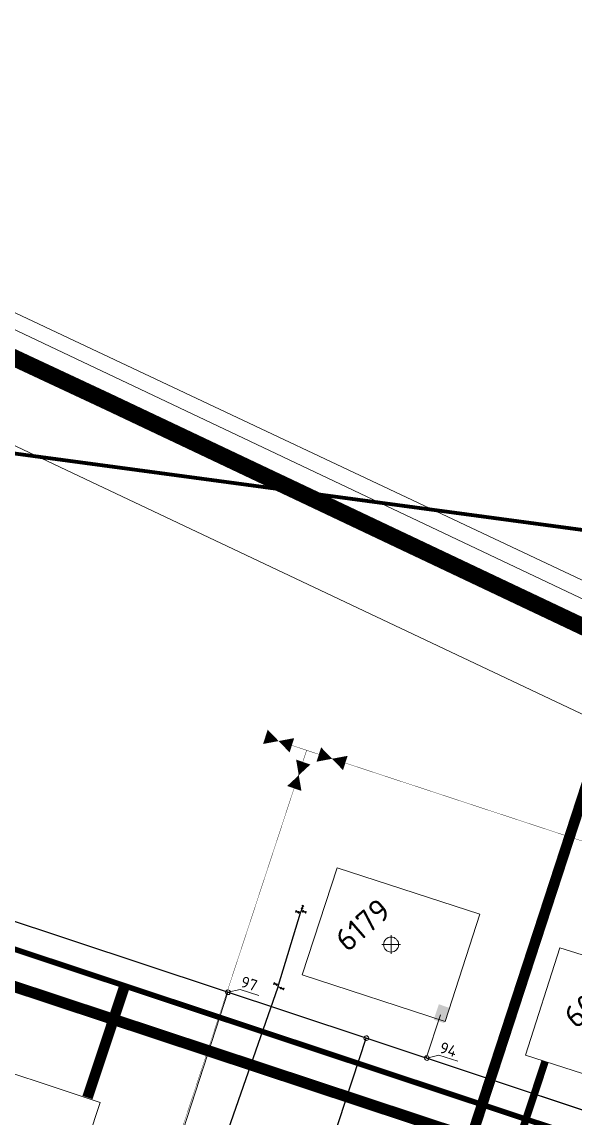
# Model space of a CAD drawing. Header units: millimetres. Extents: x 519 to 9564855, y -810 to 5021775.
# Drawn here: x 9523520 to 9523814, y 5002087 to 5002671 of the extents above; entities that cross this region are included whole.
import ezdxf

# ---------------------------------------------------------------- set-up
doc = ezdxf.new("R2010")
doc.units = ezdxf.units.MM
doc.header["$LTSCALE"] = 2
doc.header["$MEASUREMENT"] = 0
doc.header["$PDMODE"] = 2
doc.header["$PDSIZE"] = 5
doc.linetypes.add('DASHED2', pattern=[9.525, 6.35, -3.175])
for name, color, linetype in [('Existing roads', 41, 'Continuous'), ('OilColl&Flowlines', 3, 'Continuous'), ('PPLINE_WAT', 7, 'WTR_LINE'), ('ROAD_ASF', 9, 'Continuous'), ('ROAD_GROUND', 9, 'Continuous'), ('МГ-земельный участок', 7, 'Continuous'), ('Скважины на 2014 год', 70, 'Continuous'), ('Скважины на 2015 год', 7, 'Continuous')]:
    doc.layers.add(name, color=color, linetype=linetype)
for name, color, linetype, lineweight in [('Нефтепровод Fiberclass', 14, 'g5_122_n', 30), ('Новый водовод', 5, 'g_122_vpr', 30), ('Оптиковолоконный кабель', 220, 'CAB6', 20), ('Скважины на 2023 год (доп.)', 201, 'Continuous', 20), ('СНГ_трубопроводы', 244, 'Continuous', 50), ('ТХ_Проект. НГ', 244, 'g_122_n', 50), ('Электро', 1, 'Continuous', 30), ('Электроснаб', 1, 'Continuous', 18), ('Электроснабжене', 1, 'Continuous', 18)]:
    doc.layers.add(name, color=color, linetype=linetype, lineweight=lineweight)
doc.styles.add('92051501$0$STANDARD', font='simplex.shx')
doc.styles.add('Elect', font='isocpeur.ttf')
doc.styles.add('GeoApp', font='', dxfattribs={"height": 1})
doc.styles.add('Line_GUGK', font='')
doc.styles.get("Standard").update_dxf_attribs({"font": 'isocpeur.ttf', "width": 0.5})
doc.styles.get('GeoApp').set_extended_font_data('D431', italic=True)
doc.styles.get('Line_GUGK').set_extended_font_data('Bm431', italic=True)
doc.linetypes.add('CAB', pattern='A,0.7,-0.43403,["K",Standard,S=0.9,R=0,X=-0.4,Y=-0.3],-0.8', length=1.93403)
doc.linetypes.add('CAB6', pattern='A,0.9,-0.9,["6",Standard,S=0.9,R=0,X=-0.8,Y=-0.4],11', length=12.8)
doc.linetypes.add('g5_122_n', pattern='A,1,-1,1.5,-0.3,["Н",GeoApp,S=1,R=0,X=0,Y=-0.5],-1.5,1.5,-1,4,-1,4,-1,3', length=20.8)
doc.linetypes.add('g_122_n', pattern='A,2,-2,3,-0.6,["Н",Line_GUGK,S=2,R=0,X=0,Y=-1],-3,3,-2,8,-2,8,-2,6', length=41.6)
doc.linetypes.add('g_122_vpr', pattern='A,2,-2,3,-0.6,["Впр",Line_GUGK,S=2,R=0,X=0,Y=-1],-6.4,3,-2,8,-2,8,-2,6', length=45)
doc.linetypes.add('WTR_LINE', pattern='A,0.5,-0.2,["W",92051501$0$STANDARD,S=0.1,R=0,X=-0.1,Y=-0.05],-0.05', length=0.75)

# ---------------------------------------------------------------- blocks, each defined once
blk = doc.blocks.new('Z')
at = {"lineweight": 9}
h = blk.add_hatch(dxfattribs=at)
h.set_pattern_fill('ANSI31', color=256, scale=0.05, style=0)
h.set_pattern_definition([(45, (13.5061613, 46.7154025), (-0.0044194174, 0.0044194174), [])])
h.paths.add_polyline_path([(-0.34, -0.18), (-0.34, 0.18), (-0.01, 0)])
h.paths.add_polyline_path([(0.01, 0), (0.34, -0.18), (0.34, 0.18)])
at = {"color": 7, "lineweight": 13, "flags": 128}
blk.add_lwpolyline([(-0.35, -0.19), (-0.35, 0.19), (0.35, -0.19), (0.35, 0.19), (-0.35, -0.19)], dxfattribs=at)

msp = doc.modelspace()

# ---------------------------------------------------------------- hatches: boundary and pattern name
at = {"layer": 'Электроснаб', "linetype": 'ByBlock', "lineweight": 0, "ltscale": 0.5}
msp.add_hatch(color=1, dxfattribs=at).paths.add_polyline_path([(9523739.19523, 5002139.64932), (9523744.79773, 5002137.76317), (9523747.54747, 5002145.93084), (9523741.94497, 5002147.81699)])
at = {"layer": 'Электроснабжене', "linetype": 'ByBlock', "lineweight": 0, "ltscale": 0.5}
msp.add_hatch(color=1, dxfattribs=at).paths.add_polyline_path([(9523739.19523, 5002139.64932), (9523744.79773, 5002137.76317), (9523747.54747, 5002145.93084), (9523741.94497, 5002147.81699)])

# ---------------------------------------------------------------- linework, layer by layer
at = {"layer": 'Existing roads', "lineweight": 0, "const_width": 5.7, "flags": 128}
for points in [[(9523740.90289, 5002020.74725), (9523844.47623, 5002337.76466)], [(9523554.80289, 5002098.14725), (9523574.97248, 5002158.74215)]]:
    msp.add_lwpolyline(points, dxfattribs=at)
at = {"layer": 'Existing roads', "linetype": 'ByBlock', "lineweight": 0, "const_width": 6, "elevation": 0.00005, "flags": 128}
msp.add_lwpolyline([(9523761.85555, 5002075.82349), (9523452.20669, 5002178.32768)], dxfattribs=at)
at = {"layer": 'Existing roads', "linetype": 'ByBlock', "lineweight": 0, "ltscale": 5, "const_width": 4}
msp.add_lwpolyline([(9523782.49278, 5002068.99091), (9523798.52265, 5002117.41418)], dxfattribs=at)
at = {"layer": 'OilColl&Flowlines', "color": 3, "lineweight": 0}
for points in [[(9523663.66321, 5002285.70748, 8, 0, 0), (9523656.60978, 5002287.96178, 0, 8, 0), (9523649.5509, 5002290.21783, 8, 8, 0)], [(9523663.66321, 5002285.70748, 8, 0, 0), (9523656.60978, 5002287.96178, 0, 8, 0), (9523649.5509, 5002290.21783, 8, 8, 0)], [(9523692.1235, 5002276.27415, 8, 0, 0), (9523685.07008, 5002278.52846, 0, 8, 0), (9523678.0112, 5002280.7845, 8, 8, 0)], [(9523692.1235, 5002276.27415, 8, 0, 0), (9523685.07008, 5002278.52846, 0, 8, 0), (9523678.0112, 5002280.7845, 8, 8, 0)]]:
    msp.add_lwpolyline(points, format="xyseb", dxfattribs=at)
at = {"layer": 'OilColl&Flowlines', "color": 3, "linetype": 'ByBlock', "lineweight": 0}
msp.add_lwpolyline([(9523669.71008, 5002276.76027, 8, 0, 0), (9523667.32957, 5002269.74843, 0, 8, 0), (9523664.94723, 5002262.73117, 8, 8, 0)], format="xyseb", dxfattribs=at)
msp.add_lwpolyline([(9523669.71008, 5002276.76027, 8, 0, 0), (9523667.32957, 5002269.74843, 0, 8, 0), (9523664.94723, 5002262.73117, 8, 8, 0)], format="xyseb", dxfattribs=at)
at = {"layer": 'PPLINE_WAT', "color": 5, "linetype": 'WTR_LINE', "lineweight": 0, "ltscale": 0.5}
msp.add_line((9525339.06334, 5001656.52895), (9523288.74377, 5002623.18398), dxfattribs=at)
at = {"layer": 'PPLINE_WAT', "color": 5, "lineweight": 0, "ltscale": 0.5}
msp.add_lwpolyline([(9523498.307, 5002453.507), (9529318.71854, 4999702.75469), (9529357.22076, 4999682.3134), (9529399.33276, 4999675.09879), (9529430.61579, 4999677.50366), (9529678.713, 4999710.142)], dxfattribs=at)
at = {"layer": 'ROAD_ASF', "lineweight": 0}
for points in [[(9521737.23529, 4997056.36456), (9521526.30791, 4997406.20512), (9521491.42617, 4997522.40996), (9521494.64376, 4997784.54227), (9521557.42562, 4998123.62451), (9523181.91284, 5002651.278), (9523567.30412, 5002471.17809), (9525869.16882, 5001381.54446), (9525963.92258, 5001333.47903), (9526128.60686, 5001261.79325), (9526517.55757, 5001074.97311), (9527241.30336, 5000725.10977), (9527302.0959, 5000699.32947), (9527474.32311, 5000617.56906), (9528116.89056, 5000310.63684)], [(9521742.137, 4997059.855), (9521531.837, 4997408.655), (9521497.437, 4997523.255), (9521500.637, 4997783.955), (9521563.237, 4998122.055), (9523185.337, 5002643.055), (9523564.737, 5002465.755), (9525866.52759, 5001376.15646), (9525961.36584, 5001328.04817), (9526126.10975, 5001256.33643), (9526514.94624, 5001069.57117), (9527238.82495, 5000719.64358), (9527299.637, 5000693.855), (9527471.737, 5000612.155), (9528114.237, 5000305.255)]]:
    msp.add_lwpolyline(points, dxfattribs=at)
at = {"layer": 'ROAD_GROUND', "color": 8, "lineweight": 0, "const_width": 9}
msp.add_lwpolyline([(9521739.68614, 4997058.10978), (9521529.07245, 4997407.43006), (9521494.43159, 4997522.83248), (9521497.64038, 4997784.24863), (9521560.33131, 4998122.83976), (9523183.62492, 5002647.1665), (9523566.02728, 5002468.46336), (9525867.84821, 5001378.85046), (9525962.64421, 5001330.7636), (9526127.3583, 5001259.06484), (9526516.25529, 5001072.2705), (9527240.06415, 5000722.37668), (9527300.86645, 5000696.59224), (9527473.0333, 5000614.86048), (9528115.56378, 5000307.94592)], dxfattribs=at)
at = {"layer": 'МГ-земельный участок', "color": 0, "linetype": 'DASHED2', "lineweight": 25, "ltscale": 5, "const_width": 2}
msp.add_lwpolyline([(9522167.80801, 4999999.48247), (9521654, 5002362), (9522840, 5002532), (9525642, 5002155), (9528521, 5002235), (9531281, 5003464), (9533105, 5001043), (9546614, 4998215), (9544978, 4995525), (9543652, 4996420), (9539605, 4995735), (9529554.6705, 4998798.09585), (9529554.71722, 4998845.23995), (9529525.402, 4998845.269), (9529525.36994, 4998882.97318), (9529309.91997, 4998882.84552), (9526935, 5000017), (9526935, 4999132), (9522906, 5001105), (9522683.367, 5000265.06642), (9522496, 5000315)], close=True, dxfattribs=at)
at = {"layer": 'Нефтепровод Fiberclass', "linetype": 'g5_122_n', "elevation": -2.6383}
msp.add_lwpolyline([(9523566.66119, 5001916.2294), (9523566.88079, 5001917.45408), (9523576.74029, 5001946.0907), (9523593.49883, 5001989.42368), (9523593.79828, 5001990.27619), (9523622.08453, 5002059.58814), (9523623.27003, 5002062.49244), (9523656.43448, 5002157.09301), (9523656.61568, 5002158.00967), (9523668.2259, 5002196.52441), (9523668.77052, 5002197.80032), (9523669.06655, 5002198.88069)], dxfattribs=at)
at = {"layer": 'Нефтепровод Fiberclass', "linetype": 'g5_122_n', "ltscale": 0.5}
for points, elevation in [([(9523667.41548, 5002196.80425), (9523668.2259, 5002196.52441)], -2.8151), ([(9523668.77052, 5002197.80032), (9523669.49803, 5002197.39445)], -2.0546), ([(9523655.67086, 5002158.3782), (9523656.61568, 5002158.00967)], -2.5647), ([(9523657.66162, 5002156.52506), (9523656.43448, 5002157.09301)], -2.4479)]:
    msp.add_lwpolyline(points, dxfattribs=dict(at, elevation=elevation))
at = {"layer": 'Новый водовод', "color": 5, "linetype": 'WTR_LINE', "lineweight": 0, "ltscale": 40, "const_width": 3}
msp.add_lwpolyline([(9523223.09207, 5002274.46665), (9524798.44073, 5001750.9789)], dxfattribs=at)
at = {"layer": 'Оптиковолоконный кабель', "linetype": 'CAB', "lineweight": 20, "ltscale": 0.1}
msp.add_lwpolyline([(9523696.146, 5005917.127), (9523689.893, 5005715.012), (9523695.902, 5005635.172), (9523695.453, 5005568.154), (9523700.063, 5005469.441), (9523700.58, 5005145.207), (9523704.692, 5005045.058), (9523701.585, 5004488.746), (9523704.366, 5004469.568), (9523706.81, 5003954.047), (9523704.579, 5003808.965), (9523692.18, 5003712.998), (9523687.161, 5003694.356), (9523300.02, 5002630.372), (9523296.974, 5002614.733), (9523304.049, 5002607.353), (9526121.954, 5001271.722), (9526508.525, 5001083.826), (9527029.955, 5000838.578), (9527414.361, 5000657.715), (9527485.466, 5000795.728), (9527414.361, 5000657.715), (9528367.831, 5000203.306)], dxfattribs=at)
at = {"layer": 'Скважины на 2014 год', "color": 0, "linetype": 'ByBlock', "lineweight": 0}
msp.add_lwpolyline([(9523466.78202, 5002063.67759), (9523485.63745, 5002120.66299), (9523561.61798, 5002095.52241), (9523542.76255, 5002038.53701), (9523466.78202, 5002063.67759)], dxfattribs=at)
at = {"layer": 'Скважины на 2015 год', "color": 0, "linetype": 'ByBlock', "lineweight": 0}
msp.add_lwpolyline([(9523865.8436, 5002101.40671), (9523864.19912, 5002096.29316), (9523788.04046, 5002120.78517), (9523806.40947, 5002177.90416), (9523823.86499, 5002172.29061)], dxfattribs=at)
at = {"layer": 'Скважины на 2023 год (доп.)', "color": 0, "linetype": 'ByBlock', "lineweight": 0}
msp.add_lwpolyline([(9523763.81277, 5002195.77102), (9523687.72825, 5002220.49238), (9523669.18723, 5002163.42898), (9523745.27175, 5002138.70762)], close=True, dxfattribs=at)
msp.add_circle((9523716.5, 5002179.6), 4, dxfattribs=at)
msp.add_point((9523716.5, 5002179.6), dxfattribs=at)
at = {"layer": 'СНГ_трубопроводы', "color": 3, "linetype": 'ByBlock', "lineweight": 0, "ltscale": 5, "const_width": 0.2}
for points in [[(9523656.60978, 5002287.96178), (9523934.93125, 5002196.29536)], [(9523552.31494, 5001921.14037), (9523671.51263, 5002283.05346)]]:
    msp.add_lwpolyline(points, dxfattribs=at)
at = {"layer": 'Электро', "ltscale": 0.5}
for p, q in [((9523703.30596, 5002129.74178, 0), (9523387.311, 5002234.6615, -0.00005)), ((9523672.40851, 5002036.25371, 0), (9523703.30917, 5002129.75149, 0)), ((9524527.53989, 5001855.34314, 0), (9523703.30917, 5002129.75149, 0))]:
    msp.add_line(p, q, dxfattribs=at)
at = {"layer": 'Электроснаб', "color": 1, "linetype": 'ByBlock', "lineweight": 0, "ltscale": 0.5}
for p, q in [((9523703.30596, 5002129.74178, 0), (9523387.311, 5002234.6615, -0.00005)), ((9523570.59685, 5001972.61177), (9523629.60281, 5002154.21342)), ((9523735.24229, 5002119.12011, 0), (9523742.79557, 5002142.27278)), ((9523672.40851, 5002036.25371, 0), (9523703.30917, 5002129.75149, 0)), ((9524527.53989, 5001855.34314, 0), (9523703.30917, 5002129.75149, 0))]:
    msp.add_line(p, q, dxfattribs=at)
at = {"layer": 'Электроснаб', "color": 1, "linetype": 'ByBlock', "lineweight": 0}
for p, q in [((9523629.60602, 5002154.22313), (9523636.05073, 5002155.77161, 0)), ((9523636.05073, 5002155.77161, 0), (9523646.13219, 5002152.49595, 0)), ((9523735.55407, 5002119.19502, 0), (9523741.99878, 5002120.7435, 0)), ((9523741.99878, 5002120.7435, 0), (9523752.08024, 5002117.46784, 0))]:
    msp.add_line(p, q, dxfattribs=at)
for centre, start, end in [((9523629.60602, 5002154.22313), 162, 342), ((9523629.60602, 5002154.22313), 342, 162), ((9523703.30917, 5002129.75149, 0), 162, 342), ((9523703.30917, 5002129.75149, 0), 342, 162), ((9523735.55407, 5002119.19502, 0), 162, 342), ((9523735.55407, 5002119.19502, 0), 342, 162)]:
    msp.add_arc(centre, 1.25, start, end, dxfattribs=at)
at = {"layer": 'Электроснабжене', "color": 1, "linetype": 'ByBlock', "lineweight": 0, "ltscale": 0.5}
for p, q in [((9523703.30596, 5002129.74178, 0), (9523387.311, 5002234.6615, -0.00005)), ((9523570.59685, 5001972.61177), (9523629.60281, 5002154.21342)), ((9523735.24229, 5002119.12011, 0), (9523742.79557, 5002142.27278)), ((9523672.40851, 5002036.25371, 0), (9523703.30917, 5002129.75149, 0)), ((9524527.53989, 5001855.34314, 0), (9523703.30917, 5002129.75149, 0))]:
    msp.add_line(p, q, dxfattribs=at)
at = {"layer": 'Электроснабжене', "color": 1, "linetype": 'ByBlock', "lineweight": 0}
for p, q in [((9523629.60602, 5002154.22313), (9523636.05073, 5002155.77161, 0)), ((9523636.05073, 5002155.77161, 0), (9523646.13219, 5002152.49595, 0)), ((9523735.55407, 5002119.19502, 0), (9523741.99878, 5002120.7435, 0)), ((9523741.99878, 5002120.7435, 0), (9523752.08024, 5002117.46784, 0))]:
    msp.add_line(p, q, dxfattribs=at)
for centre, start, end in [((9523629.60602, 5002154.22313), 162, 342), ((9523629.60602, 5002154.22313), 342, 162), ((9523703.30917, 5002129.75149, 0), 162, 342), ((9523703.30917, 5002129.75149, 0), 342, 162), ((9523735.55407, 5002119.19502, 0), 162, 342), ((9523735.55407, 5002119.19502, 0), 342, 162)]:
    msp.add_arc(centre, 1.25, start, end, dxfattribs=at)

# ---------------------------------------------------------------- block references
at = {"layer": 'ТХ_Проект. НГ', "ltscale": 0.3, "xscale": 2.571222249723857, "yscale": 2.571222249723857, "zscale": 2.571222249723857}
for p, rotation in [((9523669.30978, 5002199.57465), 251.8894408244401), ((9523666.57716, 5002197.0457), 340.8220636696109), ((9523670.3283, 5002197.05228), 340.8220636696109), ((9523654.89106, 5002158.59327), 340.8220636696109), ((9523658.475, 5002156.19192), 340.8220636696109)]:
    msp.add_blockref('Z', p, dxfattribs=dict(at, rotation=rotation))

# ---------------------------------------------------------------- texts
at = {"layer": 'Скважины на 2015 год', "color": 0, "linetype": 'ByBlock', "lineweight": 0, "style": 'Elect'}
msp.add_text('6007', height=12, rotation=41, dxfattribs=at).set_placement((9523815.00255, 5002134.21396))
at = {"layer": 'Скважины на 2023 год (доп.)', "color": 0, "linetype": 'ByBlock', "lineweight": 0, "style": 'Elect'}
msp.add_text('6179', height=12, rotation=41, dxfattribs=at).set_placement((9523693.26308, 5002175.07006))
at = {"layer": 'Электроснаб', "color": 1, "linetype": 'ByBlock', "lineweight": 0, "ltscale": 0.5}
for s, p in [('97', (9523635.86327, 5002157.2793, 0)), ('94', (9523741.81132, 5002122.25119, 0))]:
    msp.add_text(s, height=6, rotation=342.00000001, dxfattribs=at).set_placement(p)
at = {"layer": 'Электроснабжене', "color": 1, "linetype": 'ByBlock', "lineweight": 0, "ltscale": 0.5}
for s, p in [('97', (9523635.86327, 5002157.2793, 0)), ('94', (9523741.81132, 5002122.25119, 0))]:
    msp.add_text(s, height=6, rotation=342.00000001, dxfattribs=at).set_placement(p)

doc.saveas('drawing.dxf')
